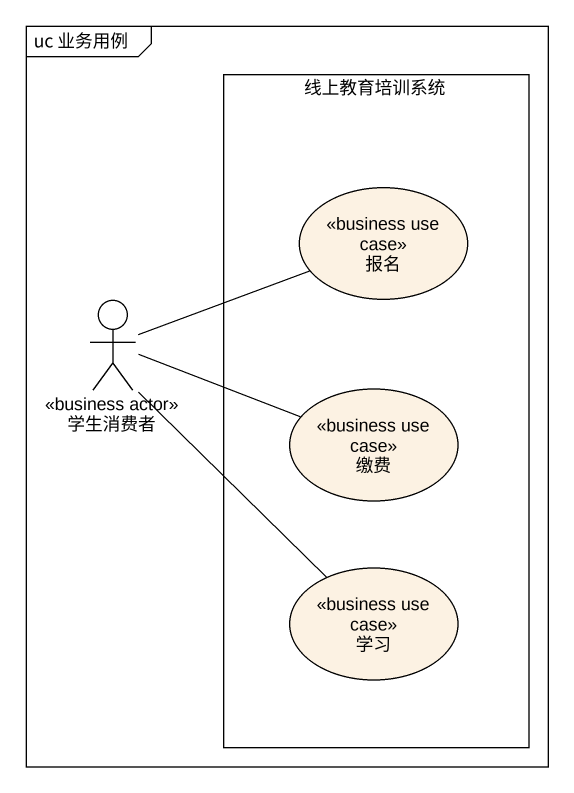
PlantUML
@startuml
mainframe uc 业务用例
rectangle 线上教育培训系统 {
  usecase 报名 <<business use case>>
  usecase 缴费 <<business use case>>
  usecase 学习 <<business use case>>
}
actor 学生消费者 <<business actor>>
学生消费者 -right- 报名
学生消费者 -right- 缴费
学生消费者 -- 学习
@enduml
